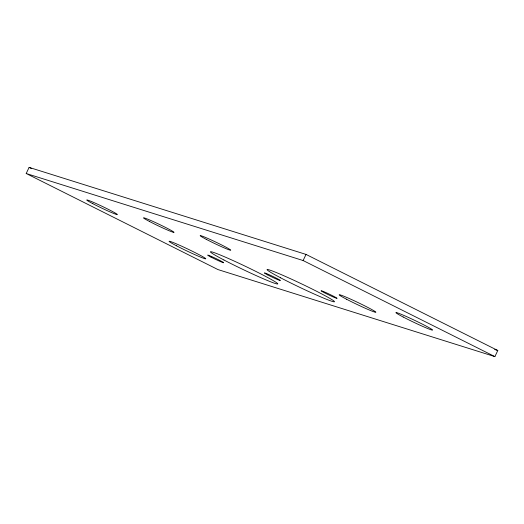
<?xml version="1.0" encoding="UTF-8"?>
<svg xmlns="http://www.w3.org/2000/svg" width="524" height="524" viewBox="0 0 524 524"><rect width="100%" height="100%" fill="white"/><g stroke="black" fill="none" stroke-linecap="round" stroke-linejoin="round"><path stroke-width="0.79" d="M26.2 173.51L29.115 167.392L306.036 254.422L497.8 350.491L494.885 356.608L217.964 269.578L26.2 173.51L303.114 260.539L494.885 356.608M303.114 260.539L306.036 254.422M494.682 349.508L497.8 350.491M29.115 167.392L31.316 168.492M324.369 292.719A8.823 0.458 25.5 0 0 337.043 298.392A8.823 0.458 25.5 0 0 325.987 292.608A8.823 0.458 25.5 0 0 324.369 292.719M346.495 299.204A20.357 1.068 25.5 0 0 375.734 312.297A20.357 1.068 25.5 0 0 350.222 298.949A20.357 1.068 25.5 0 0 346.495 299.204M403.192 317.02A20.357 1.068 25.5 0 0 432.431 330.113A20.357 1.068 25.5 0 0 406.919 316.765A20.357 1.068 25.5 0 0 403.192 317.02M267.672 274.897A8.823 0.458 25.5 0 0 280.347 280.569A8.823 0.458 25.5 0 0 269.29 274.786A8.823 0.458 25.5 0 0 267.672 274.897M206.273 239.337A16.965 0.891 25.5 0 0 230.639 250.249A16.965 0.891 25.5 0 0 209.377 239.121A16.965 0.891 25.5 0 0 206.273 239.337M149.569 221.514A16.965 0.891 25.5 0 0 173.942 232.427A16.965 0.891 25.5 0 0 152.68 221.305A16.965 0.891 25.5 0 0 149.569 221.514M92.872 203.698A16.965 0.891 25.5 0 0 117.238 214.611A16.965 0.891 25.5 0 0 95.984 203.482A16.965 0.891 25.5 0 0 92.872 203.698M176.398 245.743A20.357 1.068 25.5 0 0 205.637 258.836A20.357 1.068 25.5 0 0 180.125 245.487A20.357 1.068 25.5 0 0 176.398 245.743M210.976 257.081A8.823 0.458 25.5 0 0 223.643 262.753A8.823 0.458 25.5 0 0 212.593 256.97A8.823 0.458 25.5 0 0 210.976 257.081M223.938 259.996A37.315 1.952 25.5 0 0 277.543 284.001A37.315 1.952 25.5 0 0 230.776 259.531A37.315 1.952 25.5 0 0 223.938 259.996M280.635 277.818A37.315 1.952 25.5 0 0 334.247 301.824A37.315 1.952 25.5 0 0 287.473 277.347A37.315 1.952 25.5 0 0 280.635 277.818"/></g></svg>
